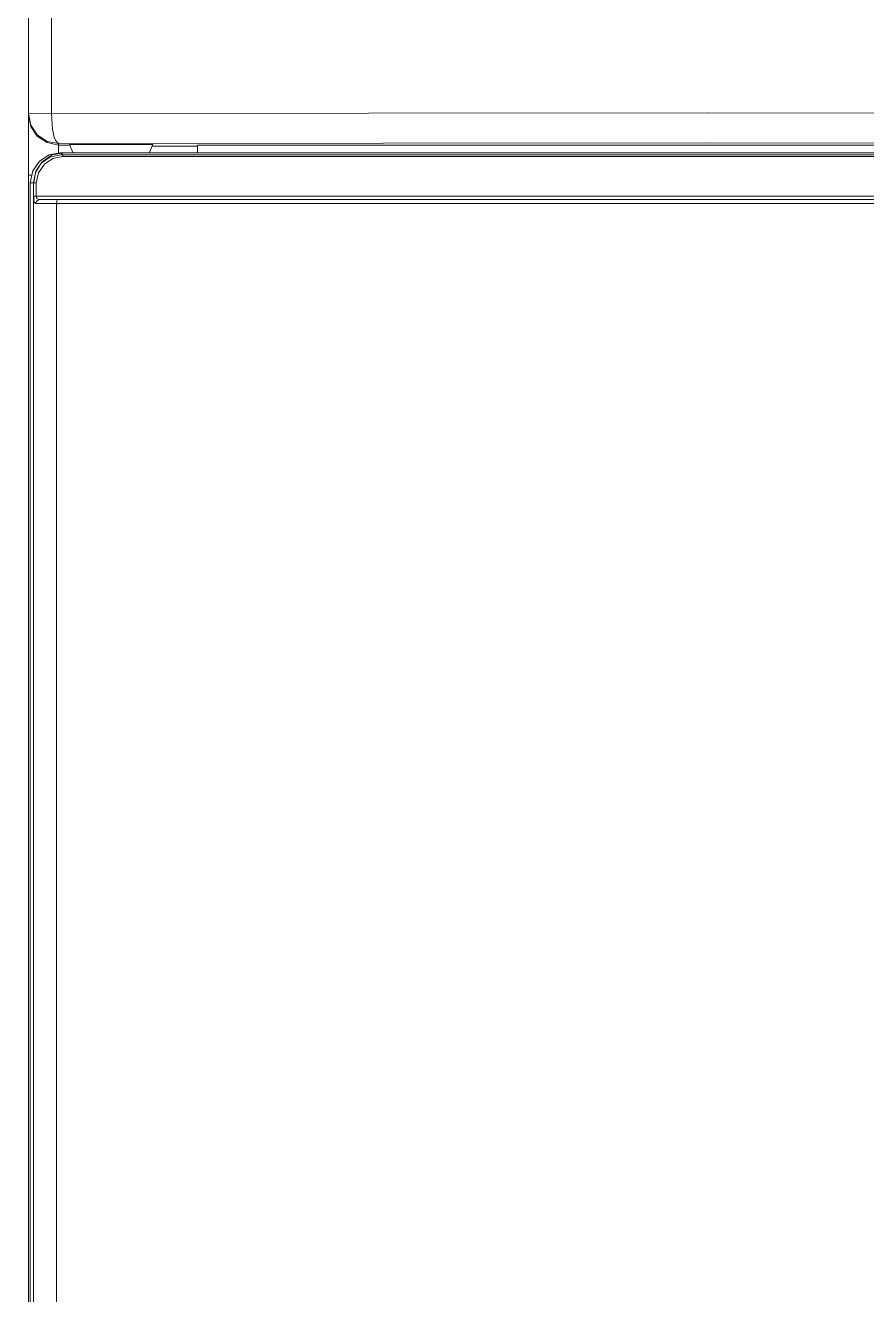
# Model space of a CAD drawing. Header units: millimetres. Extents: x 33157 to 59611, y -29750 to 1750.
# Drawn here: x 53839.54 to 53861.97, y -3139.24 to -3105.41 of the extents above; entities that cross this region are included whole.
import ezdxf

# ---------------------------------------------------------------- set-up
doc = ezdxf.new("R2010")
doc.units = ezdxf.units.MM
doc.layers.get('0').update_dxf_attribs({"lineweight": 18})

msp = doc.modelspace()

# ---------------------------------------------------------------- linework, layer by layer
at = {"lineweight": 9}
for p, q in [((53839.62627256364, -3043.278260749212), (53839.62627256364, -3208.000260749213)), ((53840.24047256365, -3043.278260749212), (53840.24047256365, -3107.760960749205)), ((53840.42947256361, -3108.564160749207), (53840.42947256361, -3108.809860749207)), ((53844.13367256364, -3108.601960749205), (53844.13367256364, -3108.809860749207)), ((53839.67347256367, -3109.613060749209), (53839.67347256367, -3164.910960749206)), ((53839.75857256364, -3109.613060749209), (53839.75857256364, -3170.429460749205)), ((53839.83417256362, -3109.613060749209), (53839.83417256362, -3109.96266074921)), ((53840.37277256365, -3110.161160749209), (53840.37277256365, -3170.429460749205))]:
    msp.add_line(p, q, dxfattribs=at)
for points in [[(53857.75967256363, -3107.742060749209), (53857.75967256363, -3107.742060749209), (53839.62627256364, -3107.760960749205), (53839.62627256364, -3107.760960749205)], [(53839.69237256364, -3108.110660749211), (53839.69237256364, -3108.110660749211), (53839.62627256364, -3107.79876074921), (53839.62627256364, -3107.79876074921)], [(53857.75967256363, -3107.742060749209), (53857.75967256363, -3107.742060749209), (53875.89307256362, -3107.760960749205), (53875.89307256362, -3107.760960749205)], [(53840.42947256361, -3108.601960749205), (53840.42947256361, -3108.601960749205), (53840.12707256362, -3108.535860749209), (53840.12707256362, -3108.535860749209)], [(53857.75967256363, -3108.545260749212), (53857.75967256363, -3108.545260749212), (53840.42947256361, -3108.564160749207), (53840.42947256361, -3108.564160749207)], [(53840.72237256361, -3108.601960749205), (53840.72237256361, -3108.601960749205), (53840.42947256361, -3108.601960749205), (53840.42947256361, -3108.601960749205)], [(53842.94297256361, -3108.58306074921), (53842.94297256361, -3108.58306074921), (53840.72237256361, -3108.58306074921), (53840.72237256361, -3108.58306074921)], [(53840.72237256361, -3108.58306074921), (53840.72237256361, -3108.58306074921), (53840.81687256367, -3108.819360749207), (53840.81687256367, -3108.819360749207)], [(53842.8484725636, -3108.819360749207), (53842.8484725636, -3108.819360749207), (53842.94297256361, -3108.58306074921), (53842.94297256361, -3108.58306074921)], [(53842.94297256361, -3108.630360749208), (53842.94297256361, -3108.630360749208), (53844.13367256364, -3108.630360749208), (53844.13367256364, -3108.630360749208)], [(53875.0898725636, -3108.601960749205), (53875.0898725636, -3108.601960749205), (53844.13367256364, -3108.601960749205), (53844.13367256364, -3108.601960749205)], [(53875.0898725636, -3108.564160749207), (53875.0898725636, -3108.564160749207), (53857.75967256363, -3108.545260749212), (53857.75967256363, -3108.545260749212)], [(53840.4672725636, -3108.809860749207), (53840.4672725636, -3108.809860749207), (53875.07097256363, -3108.809860749207), (53875.07097256363, -3108.809860749207)], [(53874.97647256363, -3108.904360749206), (53874.97647256363, -3108.904360749206), (53840.54287256364, -3108.904360749206), (53840.54287256364, -3108.904360749206)], [(53840.55227256362, -3108.866560749208), (53840.55227256362, -3108.866560749208), (53874.96707256365, -3108.866560749208), (53874.96707256365, -3108.866560749208)], [(53840.49557256366, -3108.866560749208), (53840.49557256366, -3108.866560749208), (53840.47667256364, -3108.866560749208), (53840.47667256364, -3108.866560749208)], [(53840.49557256366, -3108.866560749208), (53840.49557256366, -3108.866560749208), (53840.55227256362, -3108.866560749208), (53840.55227256362, -3108.866560749208)], [(53840.49557256366, -3108.866560749208), (53840.49557256366, -3108.866560749208), (53840.53337256365, -3108.819360749207), (53840.53337256365, -3108.819360749207)], [(53840.53337256365, -3108.819360749207), (53840.53337256365, -3108.819360749207), (53840.56177256366, -3108.809860749207), (53840.56177256366, -3108.809860749207)], [(53840.54287256364, -3108.904360749206), (53840.54287256364, -3108.904360749206), (53840.55227256362, -3108.866560749208), (53840.55227256362, -3108.866560749208)], [(53839.62627256364, -3109.405160749207), (53839.62627256364, -3109.405160749207), (53839.70187256368, -3109.405160749207), (53839.70187256368, -3109.405160749207)], [(53839.67347256367, -3109.613060749209), (53839.67347256367, -3109.613060749209), (53839.83417256362, -3109.613060749209), (53839.83417256362, -3109.613060749209)], [(53839.83417256362, -3109.96266074921), (53839.83417256362, -3109.96266074921), (53875.7513725637, -3109.96266074921), (53875.7513725637, -3109.96266074921)], [(53839.76797256362, -3109.96266074921), (53839.76797256362, -3109.96266074921), (53839.83417256362, -3109.96266074921), (53839.83417256362, -3109.96266074921)], [(53839.81527256365, -3110.161160749209), (53839.81527256365, -3110.161160749209), (53875.70407256367, -3110.161160749209), (53875.70407256367, -3110.161160749209)], [(53839.9097725636, -3110.057160749209), (53839.9097725636, -3110.057160749209), (53875.6095725636, -3110.057160749209), (53875.6095725636, -3110.057160749209)], [(53840.39167256362, -3110.057160749209), (53840.39167256362, -3110.057160749209), (53840.37277256365, -3110.161160749209), (53840.37277256365, -3110.161160749209)]]:
    msp.add_open_spline(points, degree=3, dxfattribs=at)
for points, knots in [([(53839.62627256364, -3107.760960749205), (53839.62627256364, -3107.760960749205), (53839.69237256364, -3108.072860749213), (53839.69237256364, -3108.072860749213), (53839.69237256364, -3108.072860749213), (53839.86247256363, -3108.327960749208), (53839.86247256363, -3108.327960749208), (53839.86247256363, -3108.327960749208), (53840.12707256362, -3108.507460749206), (53840.12707256362, -3108.507460749206), (53840.12707256362, -3108.507460749206), (53840.42947256361, -3108.564160749207), (53840.42947256361, -3108.564160749207)], [0, 0, 0, 0, 153488.8671136965, 153488.8671136965, 153488.8671136965, 306977.7342273931, 306977.7342273931, 306977.7342273931, 460466.6013410896, 460466.6013410896, 460466.6013410896, 613955.4684547861, 613955.4684547861, 613955.4684547861, 613955.4684547861]), ([(53840.42947256361, -3108.564160749207), (53840.42947256361, -3108.564160749207), (53840.35387256362, -3108.488560749211), (53840.35387256362, -3108.488560749211), (53840.35387256362, -3108.488560749211), (53840.31607256363, -3108.394060749204), (53840.31607256363, -3108.394060749204), (53840.31607256363, -3108.394060749204), (53840.26877256366, -3108.186260749208), (53840.26877256366, -3108.186260749208), (53840.26877256366, -3108.186260749208), (53840.24047256365, -3107.760960749205), (53840.24047256365, -3107.760960749205)], [0, 0, 0, 0, 153490.8616065196, 153490.8616065196, 153490.8616065196, 306981.7232130392, 306981.7232130392, 306981.7232130392, 460472.5848195588, 460472.5848195588, 460472.5848195588, 613963.4464260784, 613963.4464260784, 613963.4464260784, 613963.4464260784]), ([(53839.69237256364, -3108.110660749211), (53839.69237256364, -3108.110660749211), (53839.86247256363, -3108.365760749206), (53839.86247256363, -3108.365760749206), (53839.86247256363, -3108.365760749206), (53840.12707256362, -3108.535860749209), (53840.12707256362, -3108.535860749209)], [0, 0, 0, 0, 173097.251187566, 173097.251187566, 173097.251187566, 346194.5023751321, 346194.5023751321, 346194.5023751321, 346194.5023751321]), ([(53840.56177256366, -3108.809860749207), (53840.56177256366, -3108.809860749207), (53840.25937256368, -3108.866560749208), (53840.25937256368, -3108.866560749208), (53840.25937256368, -3108.866560749208), (53839.99477256362, -3109.046160749211), (53839.99477256362, -3109.046160749211), (53839.99477256362, -3109.046160749211), (53839.82467256363, -3109.301260749206), (53839.82467256363, -3109.301260749206), (53839.82467256363, -3109.301260749206), (53839.75857256364, -3109.613060749209), (53839.75857256364, -3109.613060749209)], [0, 0, 0, 0, 153490.7116442629, 153490.7116442629, 153490.7116442629, 306981.4232885258, 306981.4232885258, 306981.4232885258, 460472.1349327887, 460472.1349327887, 460472.1349327887, 613962.8465770516, 613962.8465770516, 613962.8465770516, 613962.8465770516]), ([(53839.76797256362, -3109.613060749209), (53839.76797256362, -3109.613060749209), (53839.81527256365, -3109.329560749211), (53839.81527256365, -3109.329560749211), (53839.81527256365, -3109.329560749211), (53839.96647256368, -3109.083960749209), (53839.96647256368, -3109.083960749209), (53839.96647256368, -3109.083960749209), (53840.19317256368, -3108.923260749209), (53840.19317256368, -3108.923260749209), (53840.19317256368, -3108.923260749209), (53840.47667256364, -3108.866560749208), (53840.47667256364, -3108.866560749208)], [0, 0, 0, 0, 153490.7562388241, 153490.7562388241, 153490.7562388241, 306981.5124776483, 306981.5124776483, 306981.5124776483, 460472.2687164724, 460472.2687164724, 460472.2687164724, 613963.0249552965, 613963.0249552965, 613963.0249552965, 613963.0249552965]), ([(53840.54287256364, -3108.904360749206), (53840.54287256364, -3108.904360749206), (53840.27827256364, -3108.961060749207), (53840.27827256364, -3108.961060749207), (53840.27827256364, -3108.961060749207), (53840.05147256364, -3109.112260749207), (53840.05147256364, -3109.112260749207), (53840.05147256364, -3109.112260749207), (53839.89087256364, -3109.339060749211), (53839.89087256364, -3109.339060749211), (53839.89087256364, -3109.339060749211), (53839.83417256362, -3109.613060749209), (53839.83417256362, -3109.613060749209)], [0, 0, 0, 0, 153491.0109115067, 153491.0109115067, 153491.0109115067, 306982.0218230134, 306982.0218230134, 306982.0218230134, 460473.03273452, 460473.03273452, 460473.03273452, 613964.0436460268, 613964.0436460268, 613964.0436460268, 613964.0436460268]), ([(53840.4672725636, -3108.809860749207), (53840.4672725636, -3108.809860749207), (53840.17437256366, -3108.866560749208), (53840.17437256366, -3108.866560749208), (53840.17437256366, -3108.866560749208), (53839.91917256364, -3109.027260749208), (53839.91917256364, -3109.027260749208)], [0, 0, 0, 0, 173099.1006103304, 173099.1006103304, 173099.1006103304, 346198.2012206607, 346198.2012206607, 346198.2012206607, 346198.2012206607]), ([(53839.67347256367, -3109.613060749209), (53839.67347256367, -3109.613060749209), (53839.73967256367, -3109.291760749205), (53839.73967256367, -3109.291760749205), (53839.73967256367, -3109.291760749205), (53839.91917256364, -3109.027260749208), (53839.91917256364, -3109.027260749208)], [0, 0, 0, 0, 173098.637338689, 173098.637338689, 173098.637338689, 346197.2746773781, 346197.2746773781, 346197.2746773781, 346197.2746773781]), ([(53839.76797256362, -3109.96266074921), (53839.76797256362, -3109.96266074921), (53839.76797256362, -3110.076060749205), (53839.76797256362, -3110.076060749205), (53839.76797256362, -3110.076060749205), (53839.77747256366, -3110.12336074921), (53839.77747256366, -3110.12336074921), (53839.77747256366, -3110.12336074921), (53839.81527256365, -3110.161160749209), (53839.81527256365, -3110.161160749209)], [0, 0, 0, 0, 159500.1205197388, 159500.1205197388, 159500.1205197388, 319000.2410394775, 319000.2410394775, 319000.2410394775, 478500.3615592163, 478500.3615592163, 478500.3615592163, 478500.3615592163]), ([(53839.83417256362, -3109.96266074921), (53839.83417256362, -3109.96266074921), (53839.85307256364, -3110.028860749211), (53839.85307256364, -3110.028860749211), (53839.85307256364, -3110.028860749211), (53839.9097725636, -3110.057160749209), (53839.9097725636, -3110.057160749209)], [0, 0, 0, 0, 173100.3239991901, 173100.3239991901, 173100.3239991901, 346200.6479983802, 346200.6479983802, 346200.6479983802, 346200.6479983802]), ([(53839.9097725636, -3110.057160749209), (53839.9097725636, -3110.057160749209), (53839.8435725636, -3110.094960749208), (53839.8435725636, -3110.094960749208), (53839.8435725636, -3110.094960749208), (53839.81527256365, -3110.161160749209), (53839.81527256365, -3110.161160749209)], [0, 0, 0, 0, 173100.4132569981, 173100.4132569981, 173100.4132569981, 346200.8265139962, 346200.8265139962, 346200.8265139962, 346200.8265139962])]:
    msp.add_open_spline(points, degree=3, knots=knots, dxfattribs=at)

doc.saveas('drawing.dxf')
